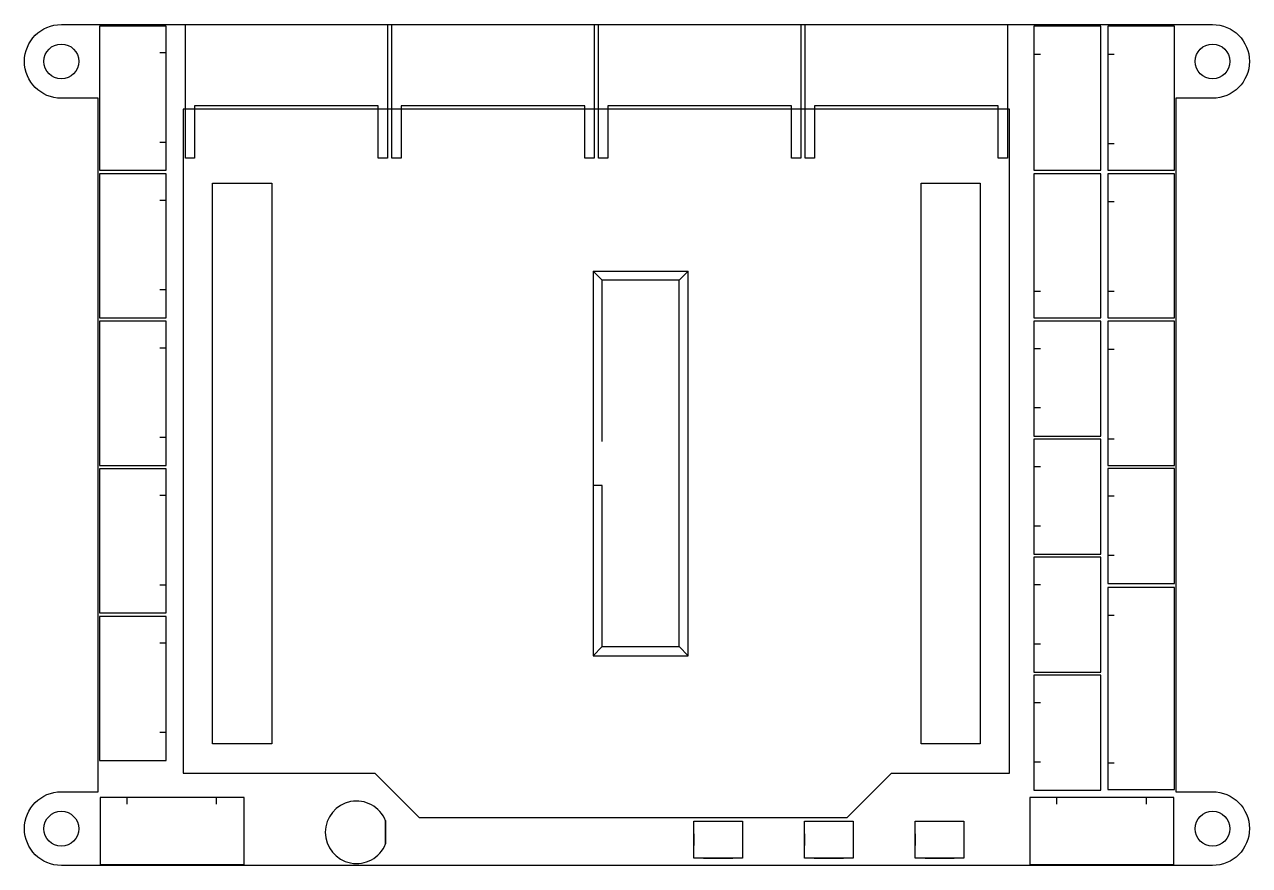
# Model space of a CAD drawing. Extents: x 0 to 105, y 0 to 72.
import ezdxf

# ---------------------------------------------------------------- set-up
doc = ezdxf.new("R2010")
doc.units = 0
doc.header["$MEASUREMENT"] = 0
doc.layers.get('0').update_dxf_attribs({"linetype": 'CONTINUOUS'})
for name, color, linetype in [('20', 30, 'CONTINUOUS'), ('21', 253, 'CONTINUOUS'), ('22', 253, 'CONTINUOUS')]:
    doc.layers.add(name, color=color, linetype=linetype)

msp = doc.modelspace()

# ---------------------------------------------------------------- linework, layer by layer
at = {"linetype": 'Continuous'}
for points in [[(57.59, 3.82), (61.79, 3.82), (61.79, 0.62), (57.59, 0.62)], [(67.11, 3.82), (71.31, 3.82), (71.31, 0.62), (67.11, 0.62)], [(76.64, 3.82), (80.84, 3.82), (80.84, 0.62), (76.64, 0.62)]]:
    msp.add_lwpolyline(points, close=True, dxfattribs=at)
at = {"layer": '20'}
msp.add_lwpolyline([(6.35, 66.04), (3.17, 66.04, -1), (3.17, 72.39), (102.23, 72.39, -1), (102.23, 66.04), (99.06, 66.04), (99.06, 6.35), (102.23, 6.35, -1), (102.23, 0), (3.17, 0, -1), (3.17, 6.35), (6.35, 6.35)], format="xyb", close=True, dxfattribs=at)
for centre in [(3.17, 69.21), (102.23, 69.21), (3.17, 3.17), (102.23, 3.17)]:
    msp.add_circle(centre, 1.5, dxfattribs=at)
at = {"layer": '21'}
for p, q in [((12.14, 69.94), (11.64, 69.94)), ((86.92, 69.84), (87.42, 69.84)), ((93.27, 69.84), (93.77, 69.84)), ((12.14, 62.24), (11.64, 62.24)), ((93.27, 62.14), (93.77, 62.14)), ((12.14, 57.24), (11.64, 57.24)), ((93.27, 57.14), (93.77, 57.14)), ((12.14, 49.54), (11.64, 49.54)), ((86.92, 49.44), (87.42, 49.44)), ((93.27, 49.44), (93.77, 49.44)), ((12.14, 44.54), (11.64, 44.54)), ((86.92, 44.51), (87.42, 44.51)), ((93.27, 44.44), (93.77, 44.44)), ((86.92, 39.41), (87.42, 39.41)), ((12.14, 36.84), (11.64, 36.84)), ((93.27, 36.74), (93.77, 36.74)), ((86.92, 34.35), (87.42, 34.35)), ((12.14, 31.84), (11.64, 31.84)), ((93.27, 31.81), (93.77, 31.81)), ((86.92, 29.25), (87.42, 29.25)), ((93.27, 26.71), (93.77, 26.71)), ((12.14, 24.14), (11.64, 24.14)), ((86.92, 24.19), (87.42, 24.19)), ((93.27, 21.54), (93.77, 21.54)), ((12.14, 19.14), (11.64, 19.14)), ((86.92, 19.09), (87.42, 19.09)), ((86.92, 14.03), (87.42, 14.03)), ((12.14, 11.44), (11.64, 11.44)), ((86.92, 8.93), (87.42, 8.93)), ((93.27, 8.84), (93.77, 8.84)), ((8.8, 5.79), (8.8, 5.29)), ((16.5, 5.79), (16.5, 5.29)), ((88.81, 5.79), (88.81, 5.29)), ((96.51, 5.79), (96.51, 5.29)), ((58.44, 3.82), (60.94, 3.82)), ((67.96, 3.82), (70.46, 3.82)), ((77.49, 3.82), (79.99, 3.82)), ((57.59, 2.72), (57.59, 1.72)), ((61.79, 2.72), (61.79, 1.72)), ((67.11, 2.72), (67.11, 1.72)), ((71.31, 2.72), (71.31, 1.72)), ((76.64, 2.72), (76.64, 1.72)), ((80.84, 2.72), (80.84, 1.72)), ((58.44, 0.62), (60.94, 0.62)), ((67.96, 0.62), (70.46, 0.62)), ((77.49, 0.62), (79.99, 0.62))]:
    msp.add_line(p, q, dxfattribs=at)
for points in [[(6.45, 72.24), (6.45, 59.84), (12.2, 59.84), (12.2, 72.24)], [(92.61, 59.84), (92.61, 72.24), (86.86, 72.24), (86.86, 59.84)], [(98.96, 59.84), (98.96, 72.24), (93.21, 72.24), (93.21, 59.84)], [(30.16, 7.94), (33.97, 4.13), (70.8, 4.13), (74.61, 7.94), (84.77, 7.94), (84.77, 65.09), (13.65, 65.09), (13.65, 7.94)], [(6.45, 59.54), (6.45, 47.14), (12.2, 47.14), (12.2, 59.54)], [(92.61, 47.14), (92.61, 59.54), (86.86, 59.54), (86.86, 47.14)], [(98.96, 47.14), (98.96, 59.54), (93.21, 59.54), (93.21, 47.14)], [(21.27, 58.74), (21.27, 10.48), (16.19, 10.48), (16.19, 58.74)], [(82.23, 10.48), (77.15, 10.48), (77.15, 58.74), (82.23, 58.74)], [(6.45, 46.84), (6.45, 34.44), (12.2, 34.44), (12.2, 46.84)], [(92.61, 36.96), (92.61, 46.86), (86.86, 46.86), (86.86, 36.96)], [(98.96, 34.44), (98.96, 46.84), (93.21, 46.84), (93.21, 34.44)], [(92.61, 26.8), (92.61, 36.7), (86.86, 36.7), (86.86, 26.8)], [(6.45, 34.14), (6.45, 21.74), (12.2, 21.74), (12.2, 34.14)], [(98.96, 24.26), (98.96, 34.16), (93.21, 34.16), (93.21, 24.26)], [(92.61, 16.64), (92.61, 26.54), (86.86, 26.54), (86.86, 16.64)], [(98.96, 6.54), (98.96, 23.94), (93.21, 23.94), (93.21, 6.54)], [(6.45, 21.44), (6.45, 9.04), (12.2, 9.04), (12.2, 21.44)], [(92.61, 6.48), (92.61, 16.38), (86.86, 16.38), (86.86, 6.48)], [(6.5, 0.1), (18.9, 0.1), (18.9, 5.85), (6.5, 5.85)], [(86.51, 0.1), (98.91, 0.1), (98.91, 5.85), (86.51, 5.85)], [(31.07, 1.86), (31.07, 3.86)]]:
    msp.add_lwpolyline(points, close=True, dxfattribs=at)
msp.add_arc((28.57, 2.86), 2.69, 21.8014, 338.1986, dxfattribs=at)
at = {"layer": '22'}
for p, q in [((49.7, 32.71), (48.99, 32.71)), ((49.72, 18.85), (56.32, 18.85))]:
    msp.add_line(p, q, dxfattribs=at)
for points in [[(31.24, 60.88), (30.44, 60.88), (30.44, 65.38), (14.64, 65.38), (14.64, 60.88), (13.84, 60.88), (13.84, 72.38), (31.24, 72.38)], [(49.02, 60.88), (48.22, 60.88), (48.22, 65.38), (32.42, 65.38), (32.42, 60.88), (31.62, 60.88), (31.62, 72.38), (49.02, 72.38)], [(66.8, 60.88), (66, 60.88), (66, 65.38), (50.2, 65.38), (50.2, 60.88), (49.4, 60.88), (49.4, 72.38), (66.8, 72.38)], [(84.58, 60.88), (83.78, 60.88), (83.78, 65.38), (67.98, 65.38), (67.98, 60.88), (67.18, 60.88), (67.18, 72.38), (84.58, 72.38)]]:
    msp.add_lwpolyline(points, close=True, dxfattribs=at)
for points in [[(49.72, 36.51), (49.72, 50.37), (48.92, 51.17), (57.12, 51.17)], [(48.92, 18.05), (57.12, 18.05), (57.12, 51.17), (56.32, 50.37), (49.72, 50.37)], [(48.92, 51.17), (48.92, 18.05), (49.72, 18.85), (49.72, 32.71)], [(57.12, 18.05), (56.32, 18.85), (56.32, 50.37)]]:
    msp.add_lwpolyline(points, dxfattribs=at)

doc.saveas('drawing.dxf')
